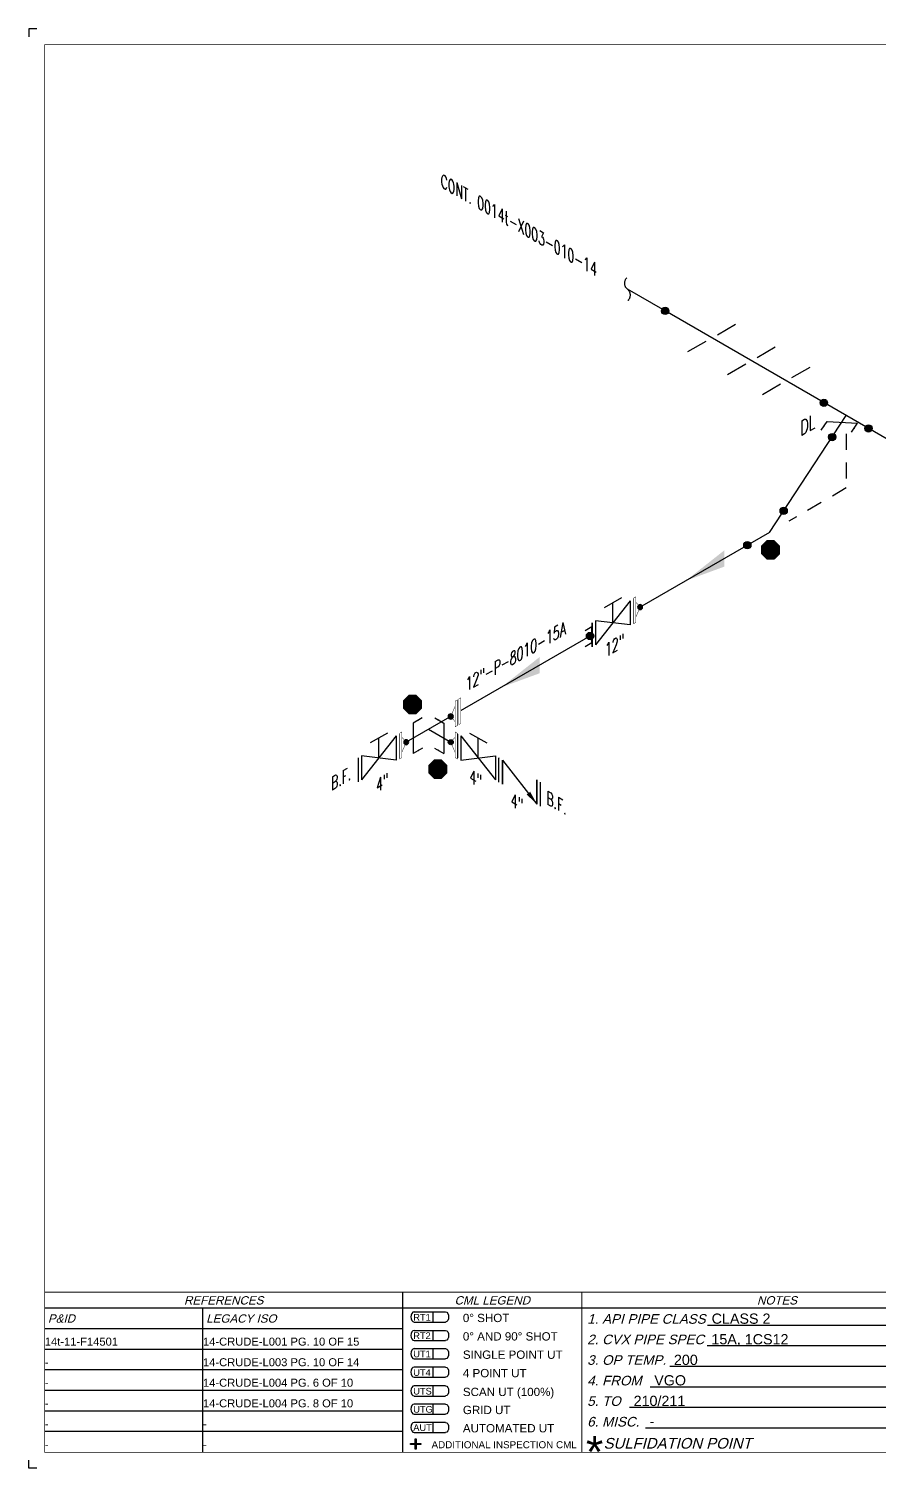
# Model space of a CAD drawing. Header units: inches. Extents: x 0.1 to 17.4, y 0.1 to 11.4.
# Drawn here: x 0.12 to 6.77, y 0.12 to 11.37 of the extents above; entities that cross this region are included whole.
import ezdxf
from ezdxf.enums import TextEntityAlignment as Align

# ---------------------------------------------------------------- set-up
doc = ezdxf.new("R2010")
doc.units = ezdxf.units.IN
doc.header["$MEASUREMENT"] = 0
doc.linetypes.add('HIDDEN2', pattern=[0.1875, 0.125, -0.0625])
for name, color, linetype in [('3', 1, 'Continuous'), ('BORDER', 3, 'Continuous'), ('BORDERTEXT', 7, 'Continuous'), ('COMP', 1, 'Continuous'), ('Continuation', 7, 'Continuous'), ('DL', 20, 'Continuous'), ('FITTINGS', 4, 'Continuous'), ('FLOW', 1, 'Continuous'), ('PART_PCML', 7, 'Continuous'), ('PIPE-ANNO', 150, 'HIDDEN2'), ('TEXT', 7, 'Continuous'), ('UNAS.PIPE', 251, 'Continuous'), ('WELD POINTS', 41, 'Continuous'), ('Welds', 7, 'Continuous')]:
    doc.layers.add(name, color=color, linetype=linetype)
doc.layers.add('PIPE', color=7, linetype='Continuous', lineweight=30)
doc.styles.add('FEASStandard', font='arial.ttf')
doc.styles.add('ISO30', font='simplex.shx', dxfattribs={"width": 0.85, "oblique": 30, "height": 0.075})
doc.styles.add('PART_Standard', font='romans', dxfattribs={"width": 0.8, "height": 0.09})
doc.styles.add('Richmond', font='arial.ttf')
doc.styles.add('SIMPLEX', font='ROMANS')
doc.dimstyles.new('Richmond', dxfattribs={"dimtxt": 0.18, "dimasz": 0.18, "dimexe": 0.18, "dimexo": 0.0625, "dimgap": 0.09, "dimtad": 0, "dimtih": 1, "dimtoh": 1, "dimdec": 4, "dimzin": 0, "dimdsep": 46, "dimtxsty": 'Richmond', "dimcen": 0.09, "dimadec": 0, "dimazin": 0, "dimtfac": 1, "dimtdec": 4, "dimtofl": 0, "dimtmove": 0, "dimatfit": 3, "dimfxl": 1, "dimtolj": 1, "dimtzin": 0, "dimarcsym": 0})

# ---------------------------------------------------------------- blocks, each defined once
blk = doc.blocks.new('Border')
h = blk.add_hatch(color=256)
h.dxf.hatch_style = 1
h.paths.add_polyline_path([(3.147, 0.317), (3.11, 0.317), (3.11, 0.31), (3.147, 0.31), (3.147, 0.273), (3.154, 0.273), (3.154, 0.31), (3.191, 0.31), (3.191, 0.317), (3.154, 0.317), (3.154, 0.354), (3.147, 0.354)])
blk.add_line((5.432, 1.244), (7.435, 1.244))
for points in [[(5.43, 1.083), (7.435, 1.083)], [(5.136, 0.922), (7.435, 0.922)], [(4.982, 0.762), (7.435, 0.762)], [(4.822, 0.601), (7.435, 0.601)], [(3.147, 0.317), (3.147, 0.354), (3.154, 0.354), (3.154, 0.317)], [(4.947, 0.44), (7.435, 0.44)], [(3.147, 0.31), (3.11, 0.31), (3.11, 0.317), (3.147, 0.317)], [(3.154, 0.31), (3.154, 0.273), (3.147, 0.273), (3.147, 0.31)], [(3.154, 0.317), (3.191, 0.317), (3.191, 0.31), (3.154, 0.31)]]:
    blk.add_lwpolyline(points)
at = {"layer": 'BORDER'}
for p, q in [((7.5, 1.375), (0.25, 1.375)), ((1.487, 0.25), (1.487, 1.375)), ((1.487, 1.214), (0.25, 1.214)), ((3.048, 1.214), (1.487, 1.214)), ((1.487, 1.054), (0.25, 1.054)), ((3.048, 1.054), (1.487, 1.054)), ((1.487, 0.893), (0.25, 0.893)), ((3.048, 0.893), (1.487, 0.893)), ((1.487, 0.732), (0.25, 0.732)), ((3.048, 0.732), (1.487, 0.732)), ((1.487, 0.571), (0.25, 0.571)), ((3.048, 0.571), (1.487, 0.571)), ((1.487, 0.411), (0.25, 0.411)), ((3.048, 0.411), (1.487, 0.411))]:
    blk.add_line(p, q, dxfattribs=at)
at = {"layer": 'BORDER', "const_width": 0.005}
blk.add_lwpolyline([(0.25, 0.25), (17.25, 0.25), (17.25, 11.25), (0.25, 11.25)], close=True, dxfattribs=at)
at = {"layer": 'BORDER', "const_width": 0.00833}
for points in [[(17.25, 1.5), (0.25, 1.5)], [(3.048, 0.25), (3.048, 1.5)], [(4.45, 0.25), (4.45, 1.5)]]:
    blk.add_lwpolyline(points, dxfattribs=at)
at = {"layer": 'BORDERTEXT', "color": 7, "linetype": 'Continuous'}
for p, q in [((3.137, 1.346), (3.383, 1.346)), ((3.137, 1.267), (3.383, 1.267)), ((3.137, 1.202), (3.383, 1.202)), ((3.137, 1.123), (3.383, 1.123))]:
    blk.add_line(p, q, dxfattribs=at)
at = {"layer": 'BORDERTEXT'}
for p, q in [((3.283, 1.346), (3.283, 1.267)), ((3.283, 1.202), (3.283, 1.123)), ((3.283, 1.059), (3.283, 0.98)), ((3.283, 1.059), (3.283, 0.98)), ((3.283, 0.915), (3.283, 0.836)), ((3.283, 0.915), (3.283, 0.836)), ((3.283, 0.768), (3.283, 0.689)), ((3.283, 0.768), (3.283, 0.689)), ((3.283, 0.626), (3.283, 0.548)), ((3.283, 0.626), (3.283, 0.548)), ((3.283, 0.483), (3.283, 0.405)), ((3.283, 0.483), (3.283, 0.405))]:
    blk.add_line(p, q, dxfattribs=at)
at = {"layer": 'BORDERTEXT', "color": 7}
for p, q in [((3.383, 1.059), (3.137, 1.059)), ((3.137, 0.98), (3.383, 0.98)), ((3.383, 0.915), (3.137, 0.915)), ((3.137, 0.836), (3.383, 0.836)), ((3.383, 0.768), (3.137, 0.768)), ((3.137, 0.689), (3.383, 0.689)), ((3.383, 0.626), (3.137, 0.626)), ((3.137, 0.548), (3.383, 0.548)), ((3.383, 0.483), (3.137, 0.483)), ((3.137, 0.405), (3.383, 0.405))]:
    blk.add_line(p, q, dxfattribs=at)
at = {"layer": 'BORDERTEXT'}
for centre in [(3.137, 1.307), (3.137, 1.163), (3.137, 1.02), (3.137, 0.876), (3.137, 0.729), (3.137, 0.587), (3.137, 0.444)]:
    blk.add_ellipse(centre, major_axis=(0, -0.0394), ratio=0.624439, start_param=3.141593, end_param=6.283185, dxfattribs=at)
at = {"layer": 'BORDERTEXT', "extrusion": (0, 0, -1)}
for centre in [(3.383, 1.307), (3.383, 1.163), (3.383, 1.02), (3.383, 0.876), (3.383, 0.729), (3.383, 0.587), (3.383, 0.444)]:
    blk.add_ellipse(centre, major_axis=(0, -0.0394), ratio=0.624439, start_param=3.141593, end_param=6.283185, dxfattribs=at)
at = {"layer": 'BORDERTEXT', "style": 'FEASStandard', "oblique": 15}
for s, p in [('REFERENCES', (1.649, 1.437)), ('CML LEGEND', (3.749, 1.437)), ('NOTES', (5.975, 1.437))]:
    blk.add_text(s, height=0.065, dxfattribs=at).set_placement(p, align=Align.MIDDLE)
for s, p in [('P&ID', (0.275, 1.295)), ('LEGACY ISO', (1.512, 1.295))]:
    blk.add_text(s, height=0.065, dxfattribs=at).set_placement(p, align=Align.MIDDLE_LEFT)
at = {"layer": 'BORDERTEXT', "style": 'FEASStandard'}
for s, height, p in [('RT1', 0.0518, (3.131, 1.279)), ('0%%D SHOT', 0.0648, (3.519, 1.267)), ('RT2', 0.0518, (3.131, 1.135)), ('0%%D AND 90%%D SHOT', 0.0648, (3.519, 1.123)), ('UT1', 0.0518, (3.131, 0.992)), ('SINGLE POINT UT', 0.0648, (3.519, 0.98)), ('4 POINT UT', 0.0648, (3.519, 0.836)), ('UT4', 0.0518, (3.131, 0.847)), ('UTS', 0.0518, (3.131, 0.701)), ('SCAN UT (100%%%)', 0.0648, (3.519, 0.689)), ('UTG', 0.0518, (3.131, 0.559)), ('GRID UT', 0.0648, (3.519, 0.548)), ('AUT', 0.0518, (3.131, 0.416)), ('AUTOMATED UT', 0.0648, (3.519, 0.405)), ('ADDITIONAL INSPECTION CML', 0.055, (3.274, 0.281))]:
    blk.add_text(s, height=height, dxfattribs=at).set_placement(p)
at = {"layer": 'BORDERTEXT', "style": 'FEASStandard', "oblique": 15}
for s, height, p in [('1. API PIPE CLASS', 0.075, (4.491, 1.254)), ('2. CVX PIPE SPEC', 0.075, (4.491, 1.094)), ('3. OP TEMP.', 0.075, (4.491, 0.933)), ('4. FROM ', 0.075, (4.491, 0.772)), ('5. TO ', 0.075, (4.491, 0.612)), ('6. MISC. ', 0.075, (4.491, 0.451)), ('SULFIDATION POINT', 0.08333, (4.619, 0.278))]:
    blk.add_text(s, height=height, dxfattribs=at).set_placement(p)
at = {"layer": 'BORDERTEXT', "insert": (4.481, 0.378), "char_height": 0.25, "attachment_point": 1, "style": 'FEASStandard'}
blk.add_mtext('*', dxfattribs=at)
blk = doc.blocks.new('BORDER TEXT')
at = {"layer": 'BORDERTEXT'}
for tag, p, height, style in [('API_PIPE_CLASS', (5.464, 1.254), 0.08, 'Richmond'), ('MATERIAL1', (12.263, 1.211), 0.08, 'Richmond'), ('P&ID_#1', (0.25, 1.083), 0.0625, 'FEASStandard'), ('LINE_#1', (1.487, 1.083), 0.0625, 'FEASStandard'), ('CVX_PIPE_SPEC', (5.462, 1.093), 0.08, 'Richmond'), ('OP_TEMP', (5.169, 0.932), 0.08, 'Richmond'), ('MATERIAL2', (12.263, 1.04), 0.08, 'Richmond'), ('P&ID_#2', (0.25, 0.922), 0.0625, 'FEASStandard'), ('LINE_#2', (1.487, 0.922), 0.0625, 'FEASStandard'), ('MATERIAL3', (12.263, 0.868), 0.08, 'Richmond'), ('P&ID_#3', (0.25, 0.762), 0.0625, 'FEASStandard'), ('LINE_#3', (1.487, 0.762), 0.0625, 'FEASStandard'), ('FROM', (5.015, 0.772), 0.08, 'Richmond'), ('TO', (4.854, 0.611), 0.08, 'Richmond'), ('MATERIAL4', (12.263, 0.696), 0.08, 'Richmond'), ('P&ID_#4', (0.25, 0.601), 0.0625, 'FEASStandard'), ('LINE_#4', (1.487, 0.601), 0.0625, 'FEASStandard'), ('MATERIAL5', (12.263, 0.525), 0.08, 'Richmond'), ('P&ID_#5', (0.25, 0.44), 0.0625, 'FEASStandard'), ('LINE_#5', (1.487, 0.44), 0.0625, 'FEASStandard'), ('MISC', (4.979, 0.451), 0.08, 'Richmond'), ('INSULATION', (12.928, 0.414), 0.0625, 'FEASStandard'), ('P&ID_#6', (0.25, 0.28), 0.0625, 'FEASStandard'), ('LINE_#6', (1.487, 0.28), 0.0625, 'FEASStandard'), ('PWHT', (12.928, 0.281), 0.0625, 'FEASStandard')]:
    blk.add_attdef(tag, p, '', height=height, dxfattribs=dict(at, style=style))
at = {"layer": 'BORDERTEXT', "style": 'FEASStandard'}
for tag, p in [('DR.BY', (11.075, 0.562)), ('DR.BY_DATE', (11.95, 0.562)), ('CHK_BY', (11.075, 0.354)), ('CHK._BY_DATE', (11.95, 0.354))]:
    blk.add_attdef(tag, text='', height=0.1, dxfattribs=at).set_placement(p, align=Align.MIDDLE_CENTER)
at = {"layer": 'BORDERTEXT', "style": 'PART_Standard', "width": 0.8}
for tag, p in [('PLANT_NUMBER', (13.938, 0.384)), ('SYSTEM_NUMBER', (14.812, 0.384)), ('CIRCUIT_NUMBER', (15.688, 0.384)), ('SHEET_NUMBER', (16.5, 0.384)), ('REVISION', (17.062, 0.384))]:
    blk.add_attdef(tag, text='', height=0.15, dxfattribs=at).set_placement(p, align=Align.MIDDLE_CENTER)
blk = doc.blocks.new('1_BREAK-PIPE_PIPE_00')
at = {"color": 0, "linetype": 'ByBlock', "lineweight": -2}
for centre, major_axis in [((0.03, -0.092), (0, 0.101)), ((-0.03, 0.092), (0, -0.101))]:
    blk.add_ellipse(centre, major_axis=major_axis, ratio=0.711978, start_param=0.427466, end_param=3.141593, dxfattribs=at)
blk = doc.blocks.new('1_Tilde_00')
at = {"layer": 'PIPE-ANNO', "xscale": -0.5000000000000001, "yscale": 0.5, "zscale": 0.5}
blk.add_blockref('1_BREAK-PIPE_PIPE_00', (0, 0), dxfattribs=at)
blk = doc.blocks.new('1_Cont_330')
at = {"layer": 'Continuation', "style": 'PART_Standard', "oblique": 330, "width": 0.8}
blk.add_attdef('CONT.', (0, 0), '', height=0.09, rotation=330, dxfattribs=at)
blk = doc.blocks.new('2_WELD_SINGLE_00')
at = {"linetype": 'ByBlock', "lineweight": -2}
h = blk.add_hatch(color=0, dxfattribs=at)
edge = h.paths.add_edge_path()
edge.add_arc((0, 0), 0.0286, 0, 360)
at = {"color": 0, "linetype": 'ByBlock', "lineweight": -2}
blk.add_circle((0, 0), 0.0286, dxfattribs=at)
blk = doc.blocks.new('*U89')
at = {"layer": 'WELD POINTS'}
for p, rotation in [((-0.174, 0.1), 59.99999999999959), ((0.174, -0.1), 150), ((-0.11, -0.168), 326.7052401158565)]:
    blk.add_blockref('2_WELD_SINGLE_00', p, dxfattribs=dict(at, rotation=rotation))
blk = doc.blocks.new('*U90')
at = {"layer": 'WELD POINTS'}
for p, rotation in [((0.11, 0.168), 146.7052401158568), ((-0.174, -0.1), 30.00000000000007)]:
    blk.add_blockref('2_WELD_SINGLE_00', p, dxfattribs=dict(at, rotation=rotation))
blk = doc.blocks.new('3_VALVE_FLANGE_GATE_30')
at = {"color": 0, "linetype": 'ByBlock', "lineweight": -2}
blk.add_wipeout([(-0.162, -0.187), (-0.135, -0.172), (0, 0), (0.135, -0.016), (0.162, 0), (0.162, 0.187), (0.135, 0.172), (0, 0), (-0.135, 0.016), (-0.162, 0)], dxfattribs=at)
for p, q in [((0.135, 0.172), (-0.135, -0.172)), ((0.068, 0.195), (-0.068, 0.117)), ((0, 0), (0, 0.156)), ((0.135, 0.172), (0.135, -0.016)), ((0.162, 0.187), (0.162, 0)), ((-0.162, 0), (-0.162, -0.187)), ((-0.135, 0.016), (-0.135, -0.172)), ((0.135, -0.016), (-0.135, 0.016))]:
    blk.add_line(p, q, dxfattribs=at)
blk = doc.blocks.new('AM9A04')
at = {"linetype": 'Continuous', "const_width": 0.01}
blk.add_lwpolyline([(0, -0.289), (0, 0.289), (-0.05, 0.318), (-0.05, -0.26)], close=True, dxfattribs=at)
at = {"const_width": 0.01}
blk.add_lwpolyline([(-0.05, -0.144), (-0.15, 0.087), (-0.05, 0.202)], dxfattribs=at)
blk = doc.blocks.new('A09')
at = {"layer": 'Welds'}
h = blk.add_hatch(color=256, dxfattribs=at)
h.dxf.hatch_style = 1
h.paths.add_polyline_path([(-0.03, 0, 1), (0.03, 0, 1)])
blk.add_circle((0, 0), 0.03, dxfattribs=at)
blk = doc.blocks.new('*U82')
blk.add_wipeout([(0.052, -0.03), (0.017, -0.07), (0.017, -0.11), (0, -0.1), (0, 0.1), (0.017, 0.09), (0.017, 0.05)]).dxf.layer = 'COMP'
at = {"layer": '3', "xscale": 0.65, "yscale": 0.65, "zscale": 0.65}
blk.add_blockref('A09', (0.052, -0.03), dxfattribs=at)
at = {"layer": 'COMP', "xscale": 0.3466300616258731, "yscale": 0.3466300616258731, "zscale": 0.3466300616258731, "rotation": 180}
blk.add_blockref('AM9A04', (0, 0), dxfattribs=at)
blk = doc.blocks.new('1_Text_30')
at = {"layer": 'TEXT', "style": 'PART_Standard', "oblique": 30, "width": 0.8}
blk.add_attdef('TEXT', (0, 0), '', height=0.09, rotation=30, dxfattribs=at)
blk = doc.blocks.new('1_ARROW_FLOW_30')
at = {"color": 0, "linetype": 'ByBlock'}
blk.add_solid([(-0.15, -0.15), (0.15, 0.087), (-0.15, -0.023)], dxfattribs=at)
blk = doc.blocks.new('4_SUPPORT_I-BEAM_30')
at = {"color": 0, "linetype": 'ByBlock', "lineweight": -2}
for p, q in [((-0.044, 0.025), (-0.186, 0.107)), ((0.186, -0.107), (0.044, -0.025))]:
    blk.add_line(p, q, dxfattribs=at)
blk = doc.blocks.new('1_Text_330')
at = {"layer": 'TEXT', "style": 'PART_Standard', "oblique": 330, "width": 0.8}
blk.add_attdef('3/4"', (0, 0), '', height=0.09, rotation=330, dxfattribs=at)
blk = doc.blocks.new('3_VALVE_FLANGE_CHECK_30')
at = {"color": 0, "linetype": 'ByBlock', "lineweight": -2}
blk.add_wipeout([(0.162, 0.188), (-0.162, 0), (-0.162, -0.188), (0.162, 0)], dxfattribs=at)
for p, q in [((-0.135, -0.172), (0.135, 0.172)), ((0.135, -0.016), (0.135, 0.172)), ((0.135, 0.172), (0.135, -0.016)), ((0.162, 0.188), (0.162, 0)), ((-0.162, 0), (-0.162, -0.188)), ((-0.135, -0.172), (-0.135, 0.016)), ((-0.135, 0.016), (-0.135, -0.172))]:
    blk.add_line(p, q, dxfattribs=at)
blk.add_solid([(0.054, 0.098), (0.135, 0.172), (0.082, 0.076)], dxfattribs=at)
blk = doc.blocks.new('DL_30')
at = {"layer": 'DL', "style": 'ISO30', "oblique": 30, "width": 0.85}
blk.add_text('DL', height=0.1, rotation=30, dxfattribs=at).set_placement((-0.21, 0.037))
blk = doc.blocks.new('Socket_30')
at = {"color": 0, "linetype": 'ByBlock', "lineweight": -2}
for p, q in [((0, 0.0313), (0.0271, 0.0469)), ((0, 0.0313), (0, -0.0313)), ((0, -0.0313), (0.0271, -0.0156))]:
    blk.add_line(p, q, dxfattribs=at)
blk = doc.blocks.new('2_FLANGE_SOCKET_SINGLE_30')
at = {"color": 0, "linetype": 'ByBlock', "lineweight": -2}
blk.add_line((0, 0.09375), (0, -0.09375), dxfattribs=at)
at = {"color": 0, "linetype": 'ByBlock', "lineweight": -2, "xscale": -2, "yscale": -2, "zscale": 2}
blk.add_blockref('Socket_30', (0, 0), dxfattribs=at)
blk = doc.blocks.new('PART_PCML')
blk.add_hatch(color=0).paths.add_polyline_path([(-0.07, -0.029), (-0.029, -0.07), (0.029, -0.07), (0.07, -0.029), (0.07, 0.029), (0.029, 0.07), (-0.029, 0.07), (-0.07, 0.029)])
at = {"color": 7, "const_width": 0.009}
blk.add_lwpolyline([(-0.07, 0.029), (-0.029, 0.07), (0.029, 0.07), (0.07, 0.029), (0.07, -0.029), (0.029, -0.07), (-0.029, -0.07), (-0.07, -0.029), (-0.07, 0.029), (-0.029, 0.07)], dxfattribs=at)
at = {"color": 18, "true_color": 0x000000}
blk.add_lwpolyline([(-0.029, 0.07), (-0.07, 0.029), (-0.07, -0.029), (-0.029, -0.07), (0.029, -0.07), (0.07, -0.029), (0.07, 0.029), (0.029, 0.07)], close=True, dxfattribs=at)
at = {"color": 7, "true_color": 0xffffff, "style": 'SIMPLEX', "width": 0.8, "flags": 1}
for tag, p in [('CIRCUIT', (-0.094, 0.089)), ('DM', (-0.053, -0.133)), ('TYPE', (-0.075, -0.204))]:
    blk.add_attdef(tag, p, '', height=0.0586, dxfattribs=at)
at = {"color": 7, "true_color": 0xffffff, "style": 'SIMPLEX', "width": 0.8}
blk.add_attdef('DMDISP', text='', height=0.0586, dxfattribs=at).set_placement((0, 0), align=Align.MIDDLE_CENTER)
blk = doc.blocks.new('*U92')
at = {"color": 20, "linetype": 'ByBlock', "ltscale": 0.7}
blk.add_line((-0.103, -0.122), (0.103, -0.003), dxfattribs=at)
for points in [[(0.103, -0.086), (0.103, -0.003)], [(-0.103, -0.204), (-0.103, -0.122)]]:
    blk.add_leader(points, dimstyle='Richmond', override={"dimasz": 0.04, "dimgap": 0.09, "dimtad": 0}, dxfattribs=at)

msp = doc.modelspace()

# ---------------------------------------------------------------- linework, layer by layer
for p, q in [((0.125, 11.375), (0.125, 11.312)), ((0.187, 11.375), (0.125, 11.375)), ((0.125, 0.125), (0.125, 0.187)), ((0.187, 0.125), (0.125, 0.125))]:
    msp.add_line(p, q)
at = {"layer": 'PIPE'}
for p, q in [((7.394, 7.846), (5.1, 9.17)), ((5.917, 7.439), (6.516, 8.352)), ((5.917, 7.439), (3.076, 5.799)), ((3.25, 5.9), (4.125, 5.394))]:
    msp.add_line(p, q, dxfattribs=at)
at = {"layer": 'PIPE-ANNO'}
for p, q in [((6.516, 8.209), (6.516, 7.786)), ((6.516, 7.786), (6.068, 7.527))]:
    msp.add_line(p, q, dxfattribs=at)
at = {"layer": 'UNAS.PIPE'}
msp.add_line((5.1, 9.17), (4.805, 9.34), dxfattribs=at)

# ---------------------------------------------------------------- block references
at = {"rotation": 180}
msp.add_blockref('1_Tilde_00', (4.805, 9.34), dxfattribs=at)
msp.add_blockref('DL_30', (6.366, 8.152))
at = {"layer": 'BORDER'}
msp.add_blockref('Border', (0, 0), dxfattribs=at)
at = {"layer": 'BORDERTEXT'}
ref = msp.add_blockref('BORDER TEXT', (0, 0), dxfattribs=at)
ref.add_attrib('MISC', '-', (4.979, 0.451), dxfattribs={"height": 0.08, "style": 'Richmond'})
ref.add_attrib('TO', '210/211', (4.854, 0.611), dxfattribs={"height": 0.08, "style": 'Richmond'})
ref.add_attrib('FROM', 'VGO', (5.015, 0.772), dxfattribs={"height": 0.08, "style": 'Richmond'})
ref.add_attrib('OP_TEMP', '200', (5.169, 0.932), dxfattribs={"height": 0.08, "style": 'Richmond'})
ref.add_attrib('CVX_PIPE_SPEC', '15A, 1CS12', (5.462, 1.093), dxfattribs={"height": 0.08, "style": 'Richmond'})
ref.add_attrib('API_PIPE_CLASS', 'CLASS 2', (5.464, 1.254), dxfattribs={"height": 0.08, "style": 'Richmond'})
ref.add_attrib('LINE_#6', '-', (1.487, 0.28), dxfattribs={"height": 0.0625, "style": 'FEASStandard'})
ref.add_attrib('LINE_#5', '-', (1.487, 0.44), dxfattribs={"height": 0.0625, "style": 'FEASStandard'})
ref.add_attrib('LINE_#4', '14-CRUDE-L004 PG. 8 OF 10', (1.487, 0.601), dxfattribs={"height": 0.0625, "style": 'FEASStandard'})
ref.add_attrib('LINE_#3', '14-CRUDE-L004 PG. 6 OF 10', (1.487, 0.762), dxfattribs={"height": 0.0625, "style": 'FEASStandard'})
ref.add_attrib('LINE_#2', '14-CRUDE-L003 PG. 10 OF 14', (1.487, 0.922), dxfattribs={"height": 0.0625, "style": 'FEASStandard'})
ref.add_attrib('LINE_#1', '14-CRUDE-L001 PG. 10 OF 15', (1.487, 1.083), dxfattribs={"height": 0.0625, "style": 'FEASStandard'})
ref.add_attrib('P&ID_#6', '-', (0.25, 0.28), dxfattribs={"height": 0.0625, "style": 'FEASStandard'})
ref.add_attrib('P&ID_#5', '-', (0.25, 0.44), dxfattribs={"height": 0.0625, "style": 'FEASStandard'})
ref.add_attrib('P&ID_#4', '-', (0.25, 0.601), dxfattribs={"height": 0.0625, "style": 'FEASStandard'})
ref.add_attrib('P&ID_#3', '-', (0.25, 0.762), dxfattribs={"height": 0.0625, "style": 'FEASStandard'})
ref.add_attrib('P&ID_#2', '-', (0.25, 0.922), dxfattribs={"height": 0.0625, "style": 'FEASStandard'})
ref.add_attrib('P&ID_#1', '14t-11-F14501', (0.25, 1.083), dxfattribs={"height": 0.0625, "style": 'FEASStandard'})
at = {"layer": 'Continuation'}
msp.add_blockref('1_Cont_330', (3.345, 10.141), dxfattribs=at).add_auto_attribs({'CONT.': 'CONT. 0014t-X003-010-14'})
at = {"layer": 'DL', "rotation": 326.7052401158592}
msp.add_blockref('*U92', (6.519, 8.351), dxfattribs=at)
at = {"layer": 'FITTINGS', "xscale": -1}
for p in [(5.465, 8.959), (5.775, 8.781), (6.047, 8.624)]:
    msp.add_blockref('4_SUPPORT_I-BEAM_30', p, dxfattribs=at)
at = {"layer": 'FLOW', "xscale": -1, "yscale": -1}
for p in [(5.412, 7.148), (3.969, 6.315)]:
    msp.add_blockref('1_ARROW_FLOW_30', p, dxfattribs=at)
at = {"layer": 'PART_PCML', "color": 13}
for p in [(5.925, 7.302), (3.125, 6.093)]:
    msp.add_blockref('PART_PCML', p, dxfattribs=at).add_auto_attribs({'DMDISP': '85A'})
at = {"layer": 'TEXT'}
for name, p, values in [('1_Text_30', (3.541, 6.193), {'TEXT': '12"-P-8010-15A'}), ('1_Text_30', (2.489, 5.419), {'TEXT': 'B.F.'}), ('1_Text_330', (4.172, 5.319), {'3/4"': 'B.F.'})]:
    msp.add_blockref(name, p, dxfattribs=at).add_auto_attribs(values)
at = {"layer": 'UNAS.PIPE', "rotation": 149.9999999999998}
msp.add_blockref('2_WELD_SINGLE_00', (5.1, 9.17), dxfattribs=at)
at = {"layer": 'WELD POINTS'}
for name, p in [('*U89', (6.516, 8.352)), ('*U90', (5.917, 7.439))]:
    msp.add_blockref(name, p, dxfattribs=at)

# ---------------------------------------------------------------- next in the draw order: block references
at = {"layer": 'FITTINGS'}
for p in [(4.691, 6.732), (2.862, 5.676)]:
    msp.add_blockref('3_VALVE_FLANGE_GATE_30', p, dxfattribs=at)
at = {"layer": 'FITTINGS', "xscale": -1}
msp.add_blockref('3_VALVE_FLANGE_GATE_30', (3.638, 5.676), dxfattribs=at)

# ---------------------------------------------------------------- next in the draw order: block references
at = {"layer": 'COMP', "ltscale": 0.65, "xscale": -1, "rotation": 180}
for p in [(4.853, 6.825), (3.024, 5.769)]:
    msp.add_blockref('*U82', p, dxfattribs=at)
at = {"layer": 'COMP', "ltscale": 0.65, "rotation": 180}
msp.add_blockref('*U82', (3.476, 5.769), dxfattribs=at)
at = {"layer": 'FITTINGS'}
msp.add_blockref('2_FLANGE_SOCKET_SINGLE_30', (4.528, 6.638), dxfattribs=at)
at = {"layer": 'FITTINGS', "yscale": -1}
msp.add_blockref('3_VALVE_FLANGE_CHECK_30', (3.963, 5.488), dxfattribs=at)
at = {"layer": 'TEXT'}
for name, p, values in [('1_Text_30', (4.63, 6.461), {'TEXT': '12"'}), ('1_Text_30', (2.84, 5.403), {'TEXT': '4"'}), ('1_Text_330', (3.571, 5.489), {'3/4"': '4"'})]:
    msp.add_blockref(name, p, dxfattribs=at).add_auto_attribs(values)
at = {"layer": 'WELD POINTS'}
msp.add_blockref('2_WELD_SINGLE_00', (4.513, 6.629), dxfattribs=at)

# ---------------------------------------------------------------- next in the draw order: block references
at = {"layer": 'DL', "xscale": -1, "rotation": 119.9999999999999}
msp.add_blockref('*U92', (3.076, 5.799), dxfattribs=at)
at = {"layer": 'PART_PCML', "color": 13}
msp.add_blockref('PART_PCML', (3.323, 5.589), dxfattribs=at).add_auto_attribs({'DMDISP': '85A'})
at = {"layer": 'TEXT'}
msp.add_blockref('1_Text_330', (3.894, 5.303), dxfattribs=at).add_auto_attribs({'3/4"': '4"'})

# ---------------------------------------------------------------- next in the draw order: wipeouts: each hides what was drawn before it
msp.add_wipeout([(3.459, 5.92), (3.459, 5.96), (3.424, 6), (3.459, 6.08), (3.459, 6.12), (3.504, 6.147), (3.504, 6.107), (3.504, 6.047), (3.504, 5.987), (3.504, 5.947)]).dxf.layer = 'COMP'

# ---------------------------------------------------------------- next in the draw order: linework, layer by layer
at = {"layer": 'COMP', "linetype": 'Continuous', "const_width": 0.003}
msp.add_lwpolyline([(3.487, 6.137), (3.504, 6.147), (3.504, 5.947), (3.487, 5.937)], close=True, dxfattribs=at)

# ---------------------------------------------------------------- next in the draw order: block references
at = {"layer": 'COMP', "xscale": -0.3466300616258731, "yscale": 0.3466300616258731, "zscale": 0.3466300616258731, "rotation": 180}
msp.add_blockref('AM9A04', (3.476, 6.03), dxfattribs=at)
at = {"layer": 'DL', "rotation": 240.0000000000001}
msp.add_blockref('*U92', (3.424, 5.799), dxfattribs=at)
at = {"layer": 'Welds', "xscale": -0.6999999999999998, "yscale": 0.6999999999999998, "zscale": 0.6999999999999998, "rotation": 180}
msp.add_blockref('A09', (3.424, 6), dxfattribs=at)

doc.saveas('drawing.dxf')
